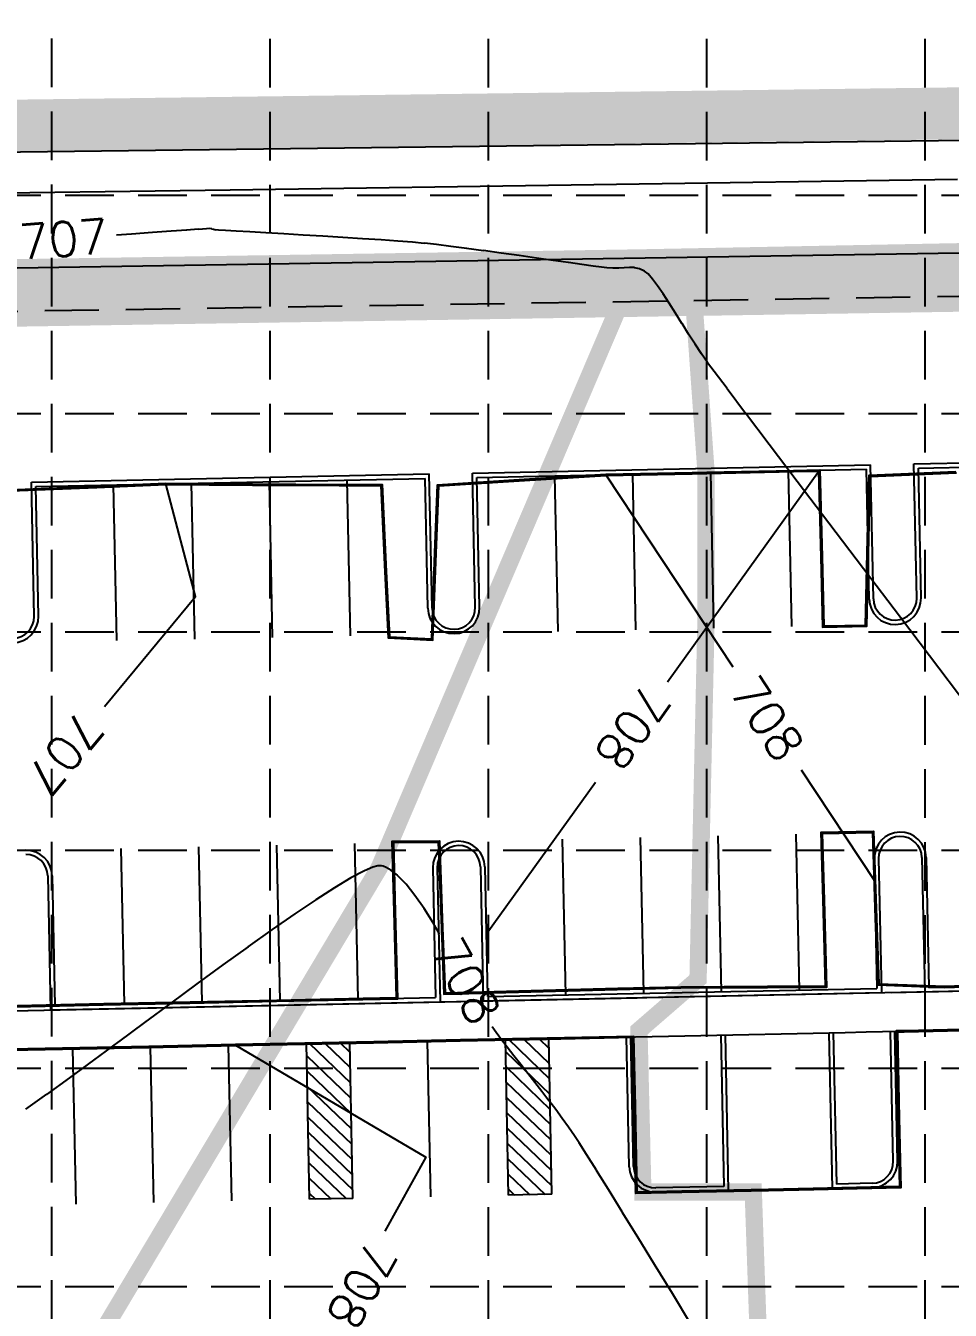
# Model space of a CAD drawing. Extents: x 5513 to 6525, y 3862 to 5479.
# Drawn here: x 5965.6 to 6072.4, y 4995.7 to 5144.1 of the extents above; entities that cross this region are included whole.
import ezdxf

# ---------------------------------------------------------------- set-up
doc = ezdxf.new("R2010")
doc.units = 0
doc.header["$LTSCALE"] = 50
doc.header["$MEASUREMENT"] = 0
for name, pattern in [('DAREA', [0.45, 0.35, -0.1]), ('DASH', [0.375, 0.25, -0.125]), ('HIDDEN', [0.375, 0.25, -0.125]), ('HIDDEN2', [0.1875, 0.125, -0.0625])]:
    doc.linetypes.add(name, pattern=pattern)
for name, color, linetype in [('C-DRNA-E', 11, 'DAREA'), ('C-PKNG-BACK-N', 7, 'Continuous'), ('C-PKNG-FACE-N', 4, 'Continuous'), ('C-PKNG-STRP-N', 7, 'Continuous'), ('C-TOPO-MINR-N', 7, 'Continuous'), ('C-WTRC-EDGE', 4, 'HIDDEN2'), ('CONT-MNR', 14, 'Continuous'), ('GRID', 254, 'HIDDEN'), ('l-walk-n', 6, 'Continuous'), ('LIMITS OF DISTURBANCE', 1, 'DASH'), ('SILT FENCE', 200, 'Continuous'), ('V-ESMT-UTIL-N', 2, 'HIDDEN2'), ('v-pave-back-e', 6, 'Continuous'), ('v-prop-line', 3, 'Continuous'), ('v-topo-bndy', 140, 'Continuous'), ('V-TOPO-BNDY-2', 7, 'Continuous')]:
    doc.layers.add(name, color=color, linetype=linetype)
for name, color, linetype, plot in [('C-TOPO-TINN--SUB-FACE', 6, 'Continuous', False), ('C-TOPO-TINN-CURB', 5, 'Continuous', False), ('C-TOPO-TINN-PVMT', 4, 'Continuous', False), ('C-TOPO-TINN-SUBG', 3, 'Continuous', False)]:
    doc.layers.add(name, color=color, linetype=linetype, plot=plot)
doc.styles.add('L100', font='simplex', dxfattribs={"height": 5})
doc.styles.add('L80', font='simplex', dxfattribs={"height": 4})

msp = doc.modelspace()

# ---------------------------------------------------------------- hatches: boundary and pattern name
at = {"layer": 'C-PKNG-STRP-N'}
h = msp.add_hatch(dxfattribs=at)
h.set_pattern_fill('ANSI31', scale=10, angle=-88.8124, style=0)
h.set_pattern_definition([(316.18761, (5464.8333, 3690.0903), (-0.865374, -0.9020132), [])])
h.paths.add_polyline_path([(5998.39, 5008.52), (6003.39, 5008.63), (6003.02, 5026.62), (5998.02, 5026.52)])
h = msp.add_hatch(dxfattribs=at)
h.set_pattern_fill('ANSI31', scale=10, angle=-88.8124, style=0)
h.set_pattern_definition([(316.18761, (5487.8283, 3690.567), (-0.865374, -0.9020132), [])])
h.paths.add_polyline_path([(6021.38, 5009), (6026.38, 5009.1), (6026.01, 5027.1), (6021.01, 5027)])

# ---------------------------------------------------------------- linework, layer by layer
at = {"layer": 'C-DRNA-E', "color": 7, "const_width": 2, "flags": 128}
msp.add_lwpolyline([(5728.77, 4476.01), (6423.84, 4489.8), (6414.53, 5124.61), (6036.52, 5117.29), (6006.42, 5046.81), (5930.42, 4919.4)], dxfattribs=at)
at = {"layer": 'C-DRNA-E', "color": 7, "const_width": 2, "elevation": -7.22, "flags": 128}
msp.add_lwpolyline([(5564.72, 4472.75), (5728.77, 4476.01), (5798.88, 4738.76), (5913.71, 4826.38), (5930.42, 4919.4), (6006.42, 5046.81), (6036.52, 5117.29), (5564.72, 5109.83)], dxfattribs=at)
at = {"layer": 'C-PKNG-BACK-N', "color": 7}
for p, q in [((6068.2, 5093.49), (6105.21, 5094.26)), ((6017.21, 5092.43), (6063.2, 5093.38)), ((6063.52, 5077.89), (6063.2, 5093.38)), ((6068.52, 5077.99), (6068.2, 5093.49)), ((5966.24, 5091.37), (6012.21, 5092.33)), ((5966.56, 5075.88), (5966.24, 5091.37)), ((6012.53, 5076.83), (6012.21, 5092.33)), ((6017.53, 5076.93), (6017.21, 5092.43)), ((6013.13, 5046.84), (6013.45, 5031.34)), ((6018.13, 5046.94), (6018.45, 5031.44)), ((6064.12, 5047.89), (6064.44, 5032.4)), ((6069.12, 5048), (6069.44, 5032.5)), ((5968.14, 5045.9), (5968.46, 5030.41)), ((6018.45, 5031.44), (6064.44, 5032.4)), ((6069.44, 5032.5), (6106.42, 5033.27)), ((5968.46, 5030.41), (6013.45, 5031.34)), ((6045.88, 5027.51), (6046.24, 5010.01)), ((6058.88, 5027.78), (6059.24, 5010.28)), ((6065.81, 5012.92), (6065.5, 5027.92)), ((6035.82, 5012.3), (6035.51, 5027.3)), ((6046.24, 5010.01), (6038.37, 5009.85)), ((6063.37, 5010.37), (6059.24, 5010.28))]:
    msp.add_line(p, q, dxfattribs=at)
for centre, start, end in [((6066.02, 5077.94), 181.1876, 271.1876), ((6066.02, 5077.94), 271.1876, 1.1876), ((6015.03, 5076.88), 181.1876, 271.1876), ((6015.03, 5076.88), 271.1876, 1.1876), ((5964.06, 5075.83), 271.1876, 1.1876), ((6066.62, 5047.95), 91.1876, 181.1876), ((6066.62, 5047.95), 1.1876, 91.1876), ((5965.64, 5045.85), 1.1876, 91.1876), ((6015.63, 5046.89), 91.1876, 181.1876), ((6015.63, 5046.89), 1.1876, 91.1876), ((6063.31, 5012.87), 271.1876, 1.1876), ((6038.32, 5012.35), 181.1876, 271.1876)]:
    msp.add_arc(centre, 2.5, start, end, dxfattribs=at)
at = {"layer": 'C-PKNG-FACE-N', "color": 7}
for p, q in [((6017.72, 5091.94), (6062.71, 5092.87)), ((6063.02, 5077.88), (6062.71, 5092.87)), ((6068.71, 5093), (6104.72, 5093.74)), ((6069.02, 5078), (6068.71, 5093)), ((5966.75, 5090.88), (6011.72, 5091.82)), ((6012.03, 5076.82), (6011.72, 5091.82)), ((6018.03, 5076.94), (6017.72, 5091.94)), ((5967.06, 5075.89), (5966.75, 5090.88)), ((6066.08, 5074.94), (6066.08, 5074.94)), ((6015.1, 5073.88), (6015.1, 5073.88)), ((6015.57, 5049.89), (6015.57, 5049.89)), ((6066.56, 5050.94), (6066.56, 5050.94)), ((6012.63, 5046.83), (6012.94, 5031.83)), ((6018.63, 5046.95), (6018.94, 5031.95)), ((6063.62, 5047.88), (6063.93, 5032.88)), ((6069.62, 5048.01), (6069.93, 5033.01)), ((5968.64, 5045.91), (5968.95, 5030.91)), ((6069.93, 5033.01), (6105.91, 5033.76)), ((5968.95, 5030.92), (6012.94, 5031.83)), ((6018.94, 5031.95), (6063.93, 5032.89)), ((6046.38, 5027.52), (6046.75, 5009.53)), ((6058.38, 5027.77), (6058.75, 5009.77)), ((6066.31, 5012.93), (6066, 5027.93)), ((6035.32, 5012.29), (6035.01, 5027.29)), ((6046.75, 5009.53), (6038.38, 5009.35)), ((6063.38, 5009.87), (6058.75, 5009.77))]:
    msp.add_line(p, q, dxfattribs=at)
for centre, start, end in [((6066.02, 5077.94), 181.1876, 271.1876), ((6066.02, 5077.94), 271.1876, 1.1876), ((6015.03, 5076.88), 181.1876, 271.1876), ((6015.03, 5076.88), 271.1876, 1.1876), ((5964.06, 5075.83), 271.1876, 1.1876), ((6015.63, 5046.89), 91.1876, 181.1876), ((6015.63, 5046.89), 1.1876, 91.1876), ((6066.62, 5047.95), 91.1876, 181.1876), ((6066.62, 5047.95), 1.1876, 91.1876), ((5965.64, 5045.85), 1.1876, 91.1876), ((6063.31, 5012.87), 271.1876, 1.1876), ((6038.32, 5012.35), 181.1876, 271.1876)]:
    msp.add_arc(centre, 3, start, end, dxfattribs=at)
at = {"layer": 'C-PKNG-STRP-N', "color": 7}
for p, q in [((6054.09, 5074.69), (6053.71, 5092.69)), ((5985.12, 5073.26), (5984.74, 5091.26)), ((5994.11, 5073.45), (5993.74, 5091.44)), ((6003.11, 5073.63), (6002.74, 5091.63)), ((6027.09, 5074.13), (6026.72, 5092.13)), ((6036.09, 5074.32), (6035.72, 5092.31)), ((6045.09, 5074.5), (6044.72, 5092.5)), ((5976.12, 5073.08), (5975.74, 5091.07)), ((6003.57, 5049.63), (6003.94, 5031.63)), ((6027.57, 5050.14), (6027.94, 5032.14)), ((6036.57, 5050.32), (6036.94, 5032.33)), ((6045.56, 5050.51), (6045.94, 5032.51)), ((6054.56, 5050.7), (6054.93, 5032.7)), ((5976.58, 5049.07), (5976.95, 5031.07)), ((5985.57, 5049.26), (5985.95, 5031.26)), ((5994.57, 5049.44), (5994.95, 5031.45)), ((5971.4, 5007.96), (5971.02, 5025.96)), ((5980.39, 5008.15), (5980.02, 5026.15)), ((5989.39, 5008.34), (5989.02, 5026.33)), ((5998.39, 5008.52), (5998.02, 5026.52)), ((6003.39, 5008.63), (6003.02, 5026.62)), ((6012.39, 5008.81), (6012.01, 5026.81)), ((6021.38, 5009), (6021.01, 5027)), ((6026.38, 5009.1), (6026.01, 5027.1)), ((6003.39, 5008.63), (5998.39, 5008.52)), ((6026.38, 5009.1), (6021.38, 5009))]:
    msp.add_line(p, q, dxfattribs=at)
at = {"layer": 'C-TOPO-MINR-N', "color": 7}
for points, elevation in [([(6039.75, 5068.33), (6057.29, 5092.76)], 708), ([(5974.69, 5065.48), (5985.21, 5078.17), (5981.79, 5091.2)], 707), ([(6032.59, 5092.25), (6047.29, 5070.05)], 708), ([(6055.17, 5058.13), (6063.67, 5045.29)], 708), ([(6018.79, 5039.15), (6031.41, 5056.73)], 708), ([(5989.83, 5026.35), (6011.81, 5013.39), (6007.07, 5004.84)], 708)]:
    msp.add_lwpolyline(points, dxfattribs=dict(at, elevation=elevation))
at = {"layer": 'C-TOPO-TINN--SUB-FACE', "color": 7}
for points in [[(5963.81, 5090.42, 707), (5973.8, 5090.82, 707.28), (5981.79, 5091.15, 707.5), (5991.79, 5091.09, 707.62), (6001.79, 5091.03, 707.74), (6006.65, 5091, 707.8), (6007.14, 5081.01, 707.63), (6007.51, 5073.42, 707.5), (6012.59, 5073.19, 707.5), (6012.96, 5083.18, 707.89), (6013.25, 5091, 708.2), (6023.23, 5091.62, 708.35), (6032.6, 5092.2, 708.5), (6042.59, 5092.41, 708.67), (6044.29, 5092.44, 708.7), (6054.29, 5092.65, 708.55), (6057.24, 5092.71, 708.5), (6057.5, 5082.71, 708.39), (6057.7, 5074.68, 708.3), (6062.71, 5074.78, 708.3), (6062.94, 5084.78, 708.36), (6063.11, 5092.1, 708.4), (6073.1, 5092.51, 708.15)], [(5964.6, 5030.88, 707.7), (5974.6, 5031.08, 707.85), (5984.6, 5031.29, 708), (5994.59, 5031.5, 708.15), (6004.59, 5031.71, 708.3), (6008.49, 5031.79, 708.36), (6008.22, 5041.78, 708.16), (6007.99, 5049.87, 708), (6013.33, 5049.89, 708), (6013.7, 5039.9, 708.28), (6013.98, 5032.33, 708.5), (6023.98, 5032.59, 708.57), (6033.98, 5032.85, 708.65), (6041.27, 5033.04, 708.7), (6051.27, 5033.1, 708.64), (6058.03, 5033.14, 708.6), (6057.75, 5043.14, 708.54), (6057.53, 5050.9, 708.5), (6063.5, 5051.01, 708.5), (6063.84, 5041.01, 708.56), (6064.11, 5033.38, 708.6), (6071.77, 5033.1, 708.5), (6081.77, 5033.43, 708.28)], [(6077.07, 5028.11, 708.64), (6067.07, 5027.9, 708.79), (6066.25, 5027.88, 708.8), (6066.45, 5017.89, 708.69), (6066.62, 5009.89, 708.6), (6056.62, 5009.68, 708.8), (6051.38, 5009.57, 708.9), (6041.38, 5009.35, 708.81), (6036.14, 5009.23, 708.76), (6035.93, 5019.23, 708.89), (6035.77, 5027.25, 709), (6025.77, 5027.04, 708.89), (6015.77, 5026.84, 708.78), (6005.77, 5026.63, 708.67), (5995.78, 5026.42, 708.56), (5989.83, 5026.3, 708.5), (5979.83, 5026.09, 708.37), (5969.83, 5025.88, 708.25), (5959.83, 5025.68, 708.12)]]:
    msp.add_polyline3d(points, dxfattribs=at)
at = {"layer": 'C-TOPO-TINN-CURB', "color": 7}
for points in [[(5963.71, 5090.51, 707), (5973.75, 5090.92, 707.28), (5981.79, 5091.25, 707.5), (5991.79, 5091.19, 707.62), (6001.79, 5091.13, 707.74), (6006.75, 5091.1, 707.8), (6007.24, 5081.06, 707.63), (6007.61, 5073.52, 707.5), (6012.49, 5073.29, 707.5), (6012.86, 5083.24, 707.89), (6013.15, 5091.09, 708.2), (6023.18, 5091.72, 708.35), (6032.59, 5092.3, 708.5), (6042.59, 5092.51, 708.67), (6044.29, 5092.54, 708.7), (6054.28, 5092.75, 708.55), (6057.34, 5092.81, 708.5), (6057.59, 5082.77, 708.39), (6057.8, 5074.78, 708.3), (6062.61, 5074.88, 708.3), (6062.84, 5084.83, 708.36), (6063.01, 5092.19, 708.4), (6073.05, 5092.61, 708.15)], [(5964.5, 5030.78, 707.7), (5974.55, 5030.98, 707.85), (5984.55, 5031.19, 708), (5994.55, 5031.4, 708.15), (6004.54, 5031.61, 708.3), (6008.59, 5031.69, 708.36), (6008.32, 5041.74, 708.16), (6008.1, 5049.77, 708), (6013.24, 5049.79, 708), (6013.61, 5039.85, 708.28), (6013.89, 5032.23, 708.5), (6023.93, 5032.49, 708.57), (6033.93, 5032.75, 708.65), (6041.27, 5032.94, 708.7), (6051.27, 5033, 708.64), (6058.14, 5033.04, 708.6), (6057.85, 5043.09, 708.54), (6057.63, 5050.8, 708.5), (6063.4, 5050.91, 708.5), (6063.74, 5040.96, 708.56), (6064.01, 5033.29, 708.6), (6071.77, 5033, 708.5), (6081.77, 5033.33, 708.28)], [(6077.07, 5028.21, 708.64), (6067.07, 5028, 708.79), (6066.14, 5027.98, 708.8), (6066.35, 5017.93, 708.69), (6066.52, 5009.99, 708.6), (6056.57, 5009.78, 708.8), (6051.38, 5009.67, 708.9), (6041.38, 5009.45, 708.81), (6036.24, 5009.33, 708.76), (6036.03, 5019.28, 708.89), (6035.86, 5027.35, 709), (6025.82, 5027.15, 708.89), (6015.82, 5026.94, 708.78), (6005.82, 5026.73, 708.67), (5995.82, 5026.52, 708.57), (5989.82, 5026.4, 708.5), (5979.83, 5026.19, 708.37), (5969.83, 5025.98, 708.25), (5959.83, 5025.78, 708.12)]]:
    msp.add_polyline3d(points, dxfattribs=at)
at = {"layer": 'C-TOPO-TINN-PVMT', "color": 7}
for points in [[(5963.76, 5090.46, 706.5), (5973.75, 5090.87, 706.78), (5981.79, 5091.2, 707), (5991.79, 5091.14, 707.12), (6001.79, 5091.08, 707.24), (6006.7, 5091.05, 707.3), (6007.19, 5081.06, 707.13), (6007.56, 5073.47, 707), (6012.54, 5073.24, 707), (6012.91, 5083.23, 707.39), (6013.2, 5091.05, 707.7), (6023.18, 5091.67, 707.85), (6032.59, 5092.25, 708), (6042.59, 5092.46, 708.17), (6044.29, 5092.49, 708.2), (6054.28, 5092.7, 708.05), (6057.29, 5092.76, 708), (6057.54, 5082.76, 707.89), (6057.75, 5074.73, 707.8), (6062.66, 5074.83, 707.8), (6062.89, 5084.83, 707.86), (6063.06, 5092.15, 707.9), (6073.05, 5092.56, 707.65)], [(5964.55, 5030.83, 707.2), (5974.55, 5031.03, 707.35), (5984.55, 5031.24, 707.5), (5994.55, 5031.45, 707.65), (6004.54, 5031.66, 707.8), (6008.54, 5031.74, 707.86), (6008.27, 5041.73, 707.66), (6008.05, 5049.82, 707.5), (6013.29, 5049.84, 707.5), (6013.66, 5039.85, 707.78), (6013.94, 5032.28, 708), (6023.93, 5032.54, 708.07), (6033.93, 5032.8, 708.15), (6041.27, 5032.99, 708.2), (6051.27, 5033.05, 708.14), (6058.08, 5033.09, 708.1), (6057.8, 5043.09, 708.04), (6057.58, 5050.85, 708), (6063.45, 5050.96, 708), (6063.79, 5040.96, 708.06), (6064.06, 5033.34, 708.1), (6071.77, 5033.05, 708), (6081.77, 5033.38, 707.78)], [(6077.07, 5028.16, 708.14), (6067.07, 5027.95, 708.29), (6066.19, 5027.93, 708.3), (6066.4, 5017.93, 708.19), (6066.57, 5009.94, 708.1), (6056.57, 5009.73, 708.3), (6051.38, 5009.62, 708.4), (6041.38, 5009.4, 708.31), (6036.19, 5009.28, 708.26), (6035.98, 5019.28, 708.39), (6035.82, 5027.3, 708.5), (6025.82, 5027.1, 708.39), (6015.82, 5026.89, 708.28), (6005.82, 5026.68, 708.17), (5995.82, 5026.47, 708.07), (5989.83, 5026.35, 708), (5979.83, 5026.14, 707.87), (5969.83, 5025.93, 707.75), (5959.83, 5025.73, 707.62)]]:
    msp.add_polyline3d(points, dxfattribs=at)
at = {"layer": 'C-TOPO-TINN-SUBG', "color": 7}
for points in [[(5963.86, 5090.37, 706), (5973.81, 5090.77, 706.28), (5981.79, 5091.1, 706.5), (5991.79, 5091.04, 706.62), (6001.79, 5090.98, 706.74), (6006.6, 5090.95, 706.8), (6007.09, 5081.01, 706.63), (6007.46, 5073.38, 706.5), (6012.64, 5073.14, 706.5), (6013.01, 5083.18, 706.89), (6013.3, 5090.95, 707.2), (6023.23, 5091.57, 707.35), (6032.6, 5092.15, 707.5), (6042.59, 5092.36, 707.67), (6044.29, 5092.39, 707.7), (6054.29, 5092.6, 707.55), (6057.19, 5092.66, 707.5), (6057.45, 5082.71, 707.39), (6057.65, 5074.63, 707.3), (6062.76, 5074.73, 707.3), (6062.99, 5084.78, 707.36), (6063.15, 5092.05, 707.4), (6073.1, 5092.46, 707.15)], [(5964.65, 5030.93, 706.7), (5974.6, 5031.13, 706.85), (5984.6, 5031.34, 707), (5994.59, 5031.55, 707.15), (6004.59, 5031.76, 707.3), (6008.44, 5031.84, 707.36), (6008.17, 5041.78, 707.16), (6007.94, 5049.92, 707), (6013.38, 5049.94, 707), (6013.75, 5039.9, 707.28), (6014.03, 5032.38, 707.5), (6023.98, 5032.64, 707.57), (6033.98, 5032.9, 707.65), (6041.27, 5033.09, 707.7), (6051.27, 5033.15, 707.64), (6057.98, 5033.19, 707.6), (6057.7, 5043.14, 707.54), (6057.48, 5050.94, 707.5), (6063.54, 5051.06, 707.5), (6063.89, 5041.02, 707.56), (6064.16, 5033.43, 707.6), (6071.77, 5033.15, 707.5), (6081.77, 5033.48, 707.28)], [(6077.07, 5028.06, 707.64), (6067.08, 5027.85, 707.79), (6066.3, 5027.83, 707.8), (6066.5, 5017.89, 707.69), (6066.67, 5009.84, 707.6), (6056.62, 5009.63, 707.8), (6051.38, 5009.52, 707.9), (6041.38, 5009.3, 707.81), (6036.09, 5009.18, 707.76), (6035.88, 5019.23, 707.89), (6035.72, 5027.2, 708), (6025.77, 5026.99, 707.89), (6015.77, 5026.79, 707.78), (6005.77, 5026.58, 707.67), (5995.78, 5026.37, 707.56), (5989.83, 5026.25, 707.5), (5979.83, 5026.04, 707.37), (5969.83, 5025.83, 707.25), (5959.83, 5025.63, 707.12)]]:
    msp.add_polyline3d(points, dxfattribs=at)
at = {"layer": 'C-WTRC-EDGE', "color": 7, "const_width": 2}
for points in [[(6192.68, 5121.11), (6042.46, 5116.72)], [(6042.46, 5116.72), (5863, 5114.54), (5867.94, 5072.16), (5865.28, 5045.93), (5868.36, 4775)], [(6052.19, 4935.77), (6049.64, 5009.37), (6036.88, 5009.37), (6036.43, 5028.04), (6043.26, 5033.96), (6044.17, 5074.96), (6044.17, 5092.73), (6042.46, 5116.72)]]:
    msp.add_lwpolyline(points, dxfattribs=at)
at = {"layer": 'CONT-MNR', "color": 42}
for points, elevation in [([(5977.83, 5120.05), (5976.08, 5119.92)], 707), ([(5980.25, 5120.22), (5977.83, 5120.05)], 707), ([(5982.39, 5120.37), (5980.25, 5120.22)], 707), ([(5987.29, 5120.58), (5987.07, 5120.63)], 707), ([(5987.54, 5120.52), (5987.29, 5120.58)], 707), ([(5989.9, 5120.39), (5988.67, 5120.45)], 707), ([(6002.24, 5119.66), (5999.93, 5119.8)], 707), ([(6013.05, 5118.83), (6011.64, 5118.98)], 707), ([(6014.7, 5118.63), (6013.05, 5118.83)], 707), ([(6018.49, 5118.13), (6016.53, 5118.39)], 707), ([(6024.59, 5117.28), (6022.58, 5117.57)], 707), ([(6028.27, 5116.75), (6026.51, 5117.01)], 707), ([(6037.08, 5115.78), (6036.5, 5116.04)], 707), ([(6037.5, 5115.44), (6037.08, 5115.78)], 707), ([(6039.24, 5113.13), (6038.59, 5114.07)], 707), ([(6039.93, 5112.07), (6039.24, 5113.13)], 707), ([(6042.92, 5107.32), (6042.16, 5108.5)], 707), ([(6045.12, 5104.17), (6044.36, 5105.19)], 707), ([(6046.61, 5102.19), (6045.12, 5104.17)], 707), ([(6051.49, 5095.73), (6048.76, 5099.34)], 707), ([(6062.37, 5081.37), (6058.37, 5086.64)], 707), ([(6007.23, 5046.88), (6006.87, 5047.01)], 708), ([(6001.26, 5044.53), (5999.09, 5043.13)], 708), ([(6010.56, 5043.62), (6009.54, 5044.92)], 708), ([(5999.09, 5043.13), (5996.67, 5041.5)], 708), ([(6013.44, 5039.13), (6012.65, 5040.46)], 708), ([(5991.27, 5037.7), (5988.36, 5035.6)], 708), ([(5988.36, 5035.6), (5985.37, 5033.41)], 708), ([(5985.37, 5033.41), (5982.35, 5031.18)], 708), ([(5973.42, 5024.59), (5970.63, 5022.55)], 708), ([(6023.59, 5023.05), (6022.77, 5024.09)], 708), ([(6024.41, 5022.01), (6023.59, 5023.05)], 708), ([(5970.63, 5022.55), (5968.01, 5020.65)], 708), ([(6026.82, 5018.89), (6026.04, 5019.92)], 708), ([(6027.58, 5017.86), (6026.82, 5018.89)], 708), ([(6028.3, 5016.85), (6027.58, 5017.86)], 708), ([(6028.98, 5015.87), (6028.3, 5016.85)], 708), ([(6036.3, 5004.15), (6034.51, 5007.05)], 708), ([(6038.24, 5000.99), (6036.3, 5004.15)], 708)]:
    msp.add_lwpolyline(points, dxfattribs=dict(at, elevation=elevation))
at = {"layer": 'CONT-MNR', "color": 42, "extrusion": (0.070125, -0.997538, 0), "elevation": -4688.25}
msp.add_lwpolyline([(6328.53, 707), (6326.73, 707)], dxfattribs=at)
at = {"layer": 'CONT-MNR', "color": 42, "extrusion": (0.068712, -0.997637, 0), "elevation": -4697.22}
msp.add_lwpolyline([(6323.26, 707), (6321.88, 707)], dxfattribs=at)
at = {"layer": 'CONT-MNR', "color": 42, "extrusion": (0.065661, -0.997842, 0), "elevation": -4716.52}
msp.add_lwpolyline([(6309.78, 707), (6308.87, 707)], dxfattribs=at)
at = {"layer": 'CONT-MNR', "color": 42, "extrusion": (0.052461, -0.998623, 0), "elevation": -4799.55}
msp.add_lwpolyline([(6247.21, 707), (6246.86, 707)], dxfattribs=at)
at = {"layer": 'CONT-MNR', "color": 42, "extrusion": (-0.151993, -0.988381, 0), "elevation": -5971.14}
msp.add_lwpolyline([(5139.21, 707), (5138.95, 707)], dxfattribs=at)
at = {"layer": 'CONT-MNR', "color": 42, "extrusion": (-0.067145, -0.997743, 0), "elevation": -5511}
msp.add_lwpolyline([(5630.53, 707), (5630.21, 707)], dxfattribs=at)
at = {"layer": 'CONT-MNR', "color": 42, "extrusion": (-0.058124, -0.998309, 0), "elevation": -5459.89}
msp.add_lwpolyline([(5680.92, 707), (5680.11, 707)], dxfattribs=at)
at = {"layer": 'CONT-MNR', "color": 42, "extrusion": (-0.056305, -0.998414, 0), "elevation": -5449.52}
msp.add_lwpolyline([(5693.68, 707), (5692.1, 707)], dxfattribs=at)
at = {"layer": 'CONT-MNR', "color": 42, "extrusion": (-0.056623, -0.998396, 0), "elevation": -5451.34}
msp.add_lwpolyline([(5693.8, 707), (5691.94, 707)], dxfattribs=at)
at = {"layer": 'CONT-MNR', "color": 42, "extrusion": (-0.057303, -0.998357, 0), "elevation": -5455.21}
msp.add_lwpolyline([(5692.16, 707), (5690.09, 707)], dxfattribs=at)
at = {"layer": 'CONT-MNR', "color": 42, "extrusion": (-0.058301, -0.998299, 0), "elevation": -5460.9}
msp.add_lwpolyline([(5688.93, 707), (5686.7, 707)], dxfattribs=at)
at = {"layer": 'CONT-MNR', "color": 42, "extrusion": (-0.059645, -0.99822, 0), "elevation": -5468.55}
msp.add_lwpolyline([(5683.88, 707), (5681.58, 707)], dxfattribs=at)
at = {"layer": 'CONT-MNR', "color": 42, "extrusion": (-0.063762, -0.997965, 0), "elevation": -5491.96}
msp.add_lwpolyline([(5665.86, 707), (5663.59, 707)], dxfattribs=at)
at = {"layer": 'CONT-MNR', "color": 42, "extrusion": (-0.066952, -0.997756, 0), "elevation": -5510.04}
msp.add_lwpolyline([(5650.41, 707), (5648.27, 707)], dxfattribs=at)
at = {"layer": 'CONT-MNR', "color": 42, "extrusion": (-0.071473, -0.997443, 0), "elevation": -5535.6}
msp.add_lwpolyline([(5627.33, 707), (5625.38, 707)], dxfattribs=at)
at = {"layer": 'CONT-MNR', "color": 42, "extrusion": (-0.078311, -0.996929, 0), "elevation": -5574.05}
msp.add_lwpolyline([(5590.93, 707), (5589.24, 707)], dxfattribs=at)
at = {"layer": 'CONT-MNR', "color": 42, "extrusion": (-0.089773, -0.995962, 0), "elevation": -5637.99}
msp.add_lwpolyline([(5527.82, 707), (5526.45, 707)], dxfattribs=at)
at = {"layer": 'CONT-MNR', "color": 42, "extrusion": (-0.126957, -0.991908, 0), "elevation": -5840.82}
msp.add_lwpolyline([(5318.03, 707), (5316.18, 707)], dxfattribs=at)
at = {"layer": 'CONT-MNR', "color": 42, "extrusion": (-0.135844, -0.99073, 0), "elevation": -5888.27}
msp.add_lwpolyline([(5269.49, 707), (5267.43, 707)], dxfattribs=at)
at = {"layer": 'CONT-MNR', "color": 42, "extrusion": (-0.138486, -0.990364, 0), "elevation": -5902.3}
msp.add_lwpolyline([(5255.84, 707), (5253.76, 707)], dxfattribs=at)
at = {"layer": 'CONT-MNR', "color": 42, "extrusion": (-0.141492, -0.989939, 0), "elevation": -5918.23}
msp.add_lwpolyline([(5241.86, 707), (5239.92, 707)], dxfattribs=at)
at = {"layer": 'CONT-MNR', "color": 42, "extrusion": (-0.141629, -0.98992, 0), "elevation": -5918.95}
msp.add_lwpolyline([(5244.4, 707), (5242.83, 707)], dxfattribs=at)
at = {"layer": 'CONT-MNR', "color": 42, "extrusion": (-0.140019, -0.990149, 0), "elevation": -5910.42}
msp.add_lwpolyline([(5255.33, 707), (5254.02, 707)], dxfattribs=at)
at = {"layer": 'CONT-MNR', "color": 42, "extrusion": (-0.135851, -0.990729, 0), "elevation": -5888.25}
msp.add_lwpolyline([(5281.15, 707), (5280.16, 707)], dxfattribs=at)
at = {"layer": 'CONT-MNR', "color": 42, "extrusion": (-0.123916, -0.992293, 0), "elevation": -5824.25}
msp.add_lwpolyline([(5352.25, 707), (5351.64, 707)], dxfattribs=at)
at = {"layer": 'CONT-MNR', "color": 42, "extrusion": (-0.051567, -0.99867, 0), "elevation": -5420.42}
msp.add_lwpolyline([(5761.58, 707), (5760.87, 707)], dxfattribs=at)
at = {"layer": 'CONT-MNR', "color": 42, "extrusion": (0.035134, -0.999383, 0), "elevation": -4900.96}
msp.add_lwpolyline([(6210.13, 707), (6209.46, 707)], dxfattribs=at)
at = {"layer": 'CONT-MNR', "color": 42, "extrusion": (0.071265, -0.997457, 0), "elevation": -4673.09}
msp.add_lwpolyline([(6384, 707), (6383.36, 707)], dxfattribs=at)
at = {"layer": 'CONT-MNR', "color": 42, "extrusion": (0.045713, -0.998955, 0), "elevation": -4834.95}
msp.add_lwpolyline([(6262.91, 707), (6262.3, 707)], dxfattribs=at)
at = {"layer": 'CONT-MNR', "color": 42, "extrusion": (-0.049352, -0.998781, 0), "elevation": -5407.82}
msp.add_lwpolyline([(5776.08, 707), (5775.49, 707)], dxfattribs=at)
at = {"layer": 'CONT-MNR', "color": 42, "extrusion": (-0.210489, -0.977596, 0), "elevation": -6272.04}
msp.add_lwpolyline([(4824.39, 707), (4823.8, 707)], dxfattribs=at)
at = {"layer": 'CONT-MNR', "color": 42, "extrusion": (0.753602, 0.657331, 0), "elevation": 7912.41}
msp.add_lwpolyline([(-114.41, 707), (-113.63, 707)], dxfattribs=at)
at = {"layer": 'CONT-MNR', "color": 42, "extrusion": (0.801647, 0.597797, 0), "elevation": 7898}
msp.add_lwpolyline([(489.83, 707), (490.8, 707)], dxfattribs=at)
at = {"layer": 'CONT-MNR', "color": 42, "extrusion": (0.845487, 0.533997, 0), "elevation": 7836.51}
msp.add_lwpolyline([(1095.52, 707), (1096.88, 707)], dxfattribs=at)
at = {"layer": 'CONT-MNR', "color": 42, "extrusion": (0.84815, 0.529756, 0), "elevation": 7830.92}
msp.add_lwpolyline([(1133.34, 707), (1134.75, 707)], dxfattribs=at)
at = {"layer": 'CONT-MNR', "color": 42, "extrusion": (0.847404, 0.530949, 0), "elevation": 7832.51}
msp.add_lwpolyline([(1120.88, 707), (1122.31, 707)], dxfattribs=at)
at = {"layer": 'CONT-MNR', "color": 42, "extrusion": (0.835027, 0.550209, 0), "elevation": 7856.09}
msp.add_lwpolyline([(938.55, 707), (939.88, 707)], dxfattribs=at)
at = {"layer": 'CONT-MNR', "color": 42, "extrusion": (0.820969, 0.570973, 0), "elevation": 7877.16}
msp.add_lwpolyline([(740.04, 707), (741.27, 707)], dxfattribs=at)
at = {"layer": 'CONT-MNR', "color": 42, "extrusion": (0.798139, 0.602473, 0), "elevation": 7899.96}
msp.add_lwpolyline([(425.76, 707), (429.33, 707)], dxfattribs=at)
at = {"layer": 'CONT-MNR', "color": 42, "extrusion": (0.797232, 0.603672, 0), "elevation": 7900.59}
msp.add_lwpolyline([(404.01, 707), (409.36, 707)], dxfattribs=at)
at = {"layer": 'CONT-MNR', "color": 42, "extrusion": (0.797021, 0.603952, 0), "elevation": 7900.73}
msp.add_lwpolyline([(395.19, 707), (401.24, 707)], dxfattribs=at)
at = {"layer": 'CONT-MNR', "color": 42, "extrusion": (0.796784, 0.604265, 0), "elevation": 7900.89}
msp.add_lwpolyline([(378.42, 707), (385.47, 707)], dxfattribs=at)
at = {"layer": 'CONT-MNR', "color": 42, "extrusion": (0.79672, 0.604348, 0), "elevation": 7900.93}
msp.add_lwpolyline([(370.24, 707), (377.59, 707)], dxfattribs=at)
at = {"layer": 'CONT-MNR', "color": 42, "extrusion": (0.796682, 0.604398, 0), "elevation": 7900.95}
msp.add_lwpolyline([(362.2, 707), (369.74, 707)], dxfattribs=at)
at = {"layer": 'CONT-MNR', "color": 42, "extrusion": (0.383193, -0.923668, 0), "elevation": -2360.31}
msp.add_lwpolyline([(7481.21, 708), (7480.14, 708)], dxfattribs=at)
at = {"layer": 'CONT-MNR', "color": 42, "extrusion": (0.254885, -0.966971, 0), "elevation": -3349.43}
msp.add_lwpolyline([(7094.31, 708), (7093.72, 708)], dxfattribs=at)
at = {"layer": 'CONT-MNR', "color": 42, "extrusion": (0.074377, -0.99723, 0), "elevation": -4586.33}
msp.add_lwpolyline([(6365.33, 708), (6365.03, 708)], dxfattribs=at)
at = {"layer": 'CONT-MNR', "color": 42, "extrusion": (-0.10745, -0.99421, 0), "elevation": -5663.25}
msp.add_lwpolyline([(5429.62, 708), (5429.5, 708)], dxfattribs=at)
at = {"layer": 'CONT-MNR', "color": 42, "extrusion": (-0.229073, -0.973409, 0), "elevation": -6288.82}
msp.add_lwpolyline([(4691.01, 708), (4690.84, 708)], dxfattribs=at)
at = {"layer": 'CONT-MNR', "color": 42, "extrusion": (-0.490603, -0.871383, 0), "elevation": -7344.93}
msp.add_lwpolyline([(2759.22, 708), (2758.59, 708)], dxfattribs=at)
at = {"layer": 'CONT-MNR', "color": 42, "extrusion": (0.512466, -0.858707, 0), "elevation": -1256.33}
msp.add_lwpolyline([(7740.68, 708), (7738.48, 708)], dxfattribs=at)
at = {"layer": 'CONT-MNR', "color": 42, "extrusion": (0.464668, -0.885485, 0), "elevation": -1678.38}
msp.add_lwpolyline([(7662.02, 708), (7660.26, 708)], dxfattribs=at)
at = {"layer": 'CONT-MNR', "color": 42, "extrusion": (0.623872, 0.781526, 0), "elevation": 7692.11}
msp.add_lwpolyline([(-1547.8, 708), (-1546.82, 708)], dxfattribs=at)
at = {"layer": 'CONT-MNR', "color": 42, "extrusion": (0.722992, 0.690857, 0), "elevation": 7830.16}
msp.add_lwpolyline([(-504.29, 708), (-502.86, 708)], dxfattribs=at)
at = {"layer": 'CONT-MNR', "color": 42, "extrusion": (0.821741, 0.569861, 0), "elevation": 7813.29}
msp.add_lwpolyline([(717.54, 708), (719.37, 708)], dxfattribs=at)
at = {"layer": 'CONT-MNR', "color": 42, "extrusion": (0.57113, -0.82086, 0), "elevation": -713.49}
msp.add_lwpolyline([(7801.78, 708), (7798.59, 708)], dxfattribs=at)
at = {"layer": 'CONT-MNR', "color": 42, "extrusion": (0.844904, 0.534918, 0), "elevation": 7776.35}
msp.add_lwpolyline([(1042.43, 708), (1044.39, 708)], dxfattribs=at)
at = {"layer": 'CONT-MNR', "color": 42, "extrusion": (-0.579823, 0.814742, 0), "elevation": 630.55}
msp.add_lwpolyline([(-7805.73, 708), (-7802.31, 708)], dxfattribs=at)
at = {"layer": 'CONT-MNR', "color": 42, "extrusion": (0.594321, -0.804228, 0), "elevation": -490.78}
msp.add_lwpolyline([(7801.31, 708), (7797.54, 708)], dxfattribs=at)
at = {"layer": 'CONT-MNR', "color": 42, "extrusion": (0.594467, -0.80412, 0), "elevation": -489.37}
msp.add_lwpolyline([(7797.63, 708), (7793.91, 708)], dxfattribs=at)
at = {"layer": 'CONT-MNR', "color": 42, "extrusion": (0.834274, 0.55135, 0), "elevation": 7794.34}
msp.add_lwpolyline([(875.82, 708), (876.25, 708)], dxfattribs=at)
at = {"layer": 'CONT-MNR', "color": 42, "extrusion": (0.805924, 0.592019, 0), "elevation": 7828.17}
msp.add_lwpolyline([(487.25, 708), (488.45, 708)], dxfattribs=at)
at = {"layer": 'CONT-MNR', "color": 42, "extrusion": (-0.593319, 0.804967, 0), "elevation": 500.49}
msp.add_lwpolyline([(-7793.21, 708), (-7789.59, 708)], dxfattribs=at)
at = {"layer": 'CONT-MNR', "color": 42, "extrusion": (0.797634, 0.603142, 0), "elevation": 7834.17}
msp.add_lwpolyline([(377.37, 708), (378.62, 708)], dxfattribs=at)
at = {"layer": 'CONT-MNR', "color": 42, "extrusion": (0.791644, 0.610983, 0), "elevation": 7837.51}
msp.add_lwpolyline([(298.78, 708), (300.05, 708)], dxfattribs=at)
at = {"layer": 'CONT-MNR', "color": 42, "extrusion": (0.78773, 0.616021, 0), "elevation": 7839.26}
msp.add_lwpolyline([(247.47, 708), (248.77, 708)], dxfattribs=at)
at = {"layer": 'CONT-MNR', "color": 42, "extrusion": (0.787223, 0.616668, 0), "elevation": 7839.47}
msp.add_lwpolyline([(237.05, 708), (238.38, 708)], dxfattribs=at)
at = {"layer": 'CONT-MNR', "color": 42, "extrusion": (0.579305, -0.815111, 0), "elevation": -635.1}
msp.add_lwpolyline([(7773.07, 708), (7770.1, 708)], dxfattribs=at)
at = {"layer": 'CONT-MNR', "color": 42, "extrusion": (0.790675, 0.612236, 0), "elevation": 7838.01}
msp.add_lwpolyline([(279.77, 708), (281.09, 708)], dxfattribs=at)
at = {"layer": 'CONT-MNR', "color": 42, "extrusion": (0.838555, 0.544817, 0), "elevation": 7788.36}
msp.add_lwpolyline([(920.39, 708), (921.39, 708)], dxfattribs=at)
at = {"layer": 'CONT-MNR', "color": 42, "extrusion": (0.844224, 0.53599, 0), "elevation": 7778.28}
msp.add_lwpolyline([(1000.45, 708), (1002.05, 708)], dxfattribs=at)
at = {"layer": 'CONT-MNR', "color": 42, "extrusion": (0.846901, 0.531751, 0), "elevation": 7773.16}
msp.add_lwpolyline([(1037.3, 708), (1039.44, 708)], dxfattribs=at)
at = {"layer": 'CONT-MNR', "color": 42, "extrusion": (0.848648, 0.528958, 0), "elevation": 7769.7}
msp.add_lwpolyline([(1060.27, 708), (1062.89, 708)], dxfattribs=at)
at = {"layer": 'CONT-MNR', "color": 42, "extrusion": (0.850015, 0.526758, 0), "elevation": 7766.93}
msp.add_lwpolyline([(1077.35, 708), (1080.39, 708)], dxfattribs=at)
at = {"layer": 'CONT-MNR', "color": 42, "extrusion": (0.853518, 0.521063, 0), "elevation": 7759.58}
msp.add_lwpolyline([(1118.19, 708), (1122.14, 708)], dxfattribs=at)
at = {"layer": 'CONT-MNR', "color": 42, "extrusion": (0.85473, 0.519073, 0), "elevation": 7756.95}
msp.add_lwpolyline([(1132.14, 708), (1136.27, 708)], dxfattribs=at)
at = {"layer": 'GRID', "color": 253, "linetype": 'HIDDEN', "ltscale": 0.45}
for p, q in [((5968.59, 3989.51), (5968.59, 5452.43)), ((5993.82, 3989.5), (5993.82, 5452.43)), ((6019.04, 3989.5), (6019.04, 5452.43)), ((6044.26, 3989.5), (6044.26, 5452.43)), ((6069.48, 3989.49), (6069.48, 5452.43)), ((5539.82, 5124.55), (6498.25, 5124.55)), ((5539.82, 5099.33), (6498.25, 5099.33)), ((5539.82, 5074.11), (6498.25, 5074.11)), ((5539.82, 5048.88), (6498.25, 5048.88)), ((5539.82, 5023.66), (6498.25, 5023.66)), ((5539.82, 4998.44), (6498.25, 4998.44))]:
    msp.add_line(p, q, dxfattribs=at)
at = {"layer": 'l-walk-n', "color": 7}
for p, q in [((5914.07, 5029.28), (6158.02, 5034.34)), ((6065.6, 5032.42), (6162.58, 5034.43)), ((5909.31, 5029.18), (6036.22, 5031.81)), ((6062.7, 5027.86), (6162.67, 5029.93)), ((5909.4, 5024.68), (6041.75, 5027.43)), ((6041.75, 5027.43), (6060.24, 5027.81)), ((6060.24, 5027.81), (6062.7, 5027.86))]:
    msp.add_line(p, q, dxfattribs=at)
at = {"layer": 'LIMITS OF DISTURBANCE', "const_width": 6}
msp.add_lwpolyline([(5572.94, 5127.47), (5544.79, 5069.15), (5566.76, 5054.06), (5603.83, 5054.74), (5603.83, 5018.38), (5855.58, 5025.04), (5860.92, 4528.11), (5834.73, 4513.84), (5868.47, 4470.16), (6224.01, 4479.15), (6251.13, 4517.26), (6223.92, 4532.51), (6207.07, 5065.3), (6308.13, 5070.35), (6318.95, 5080.45), (6280.74, 5136.71)], close=True, dxfattribs=at)
at = {"layer": 'SILT FENCE', "const_width": 6}
msp.add_lwpolyline([(5556.64, 5067.34), (5578.12, 5106.23), (6283.83, 5117.41), (6304.7, 5081.28)], dxfattribs=at)
at = {"layer": 'V-ESMT-UTIL-N', "color": 7}
msp.add_line((5564.72, 5104.83), (6080.39, 5112.98), dxfattribs=at)
at = {"layer": 'v-pave-back-e', "color": 7}
msp.add_lwpolyline([(5865.22, 5121.51), (5867.96, 5121.79), (5870.49, 5122.48), (5872.38, 5123.05), (5875.19, 5123.45), (5919.79, 5124.25), (5989.21, 5125.17), (6073.24, 5126.41)], dxfattribs=at)
at = {"layer": 'v-prop-line', "color": 7}
for p in [(5564.72, 5109.83), (5863, 5114.54)]:
    msp.add_line(p, (6080.31, 5117.98), dxfattribs=at)
at = {"layer": 'v-topo-bndy', "color": 7}
msp.add_polyline3d([(5865.22, 5121.51, 705.56), (5867.96, 5121.79, 705.62), (5870.49, 5122.48, 705.66), (5872.38, 5123.05, 705.68), (5875.19, 5123.45, 705.73), (5919.79, 5124.25, 706.42), (5989.21, 5125.17, 706.84), (6073.24, 5126.41, 706.16)], dxfattribs=at)
at = {"layer": 'V-TOPO-BNDY-2', "color": 7}
msp.add_lwpolyline([(5564.72, 5123.27), (5858.88, 5128.23), (6404.85, 5134.98), (6431.54, 5128.63), (6436.62, 4932.96), (6444.15, 4884.39), (6428.99, 4879.6), (6431.54, 4789.4), (6451.87, 4786.85), (6431.54, 4755.09), (6434.08, 4507.78), (6470.93, 4498.89), (6474.75, 4488.72), (6453.14, 4474.75)], dxfattribs=at)

# ---------------------------------------------------------------- texts
at = {"layer": 'C-TOPO-MINR-N', "color": 7, "char_height": 4, "attachment_point": 5, "style": 'L100'}
for s, insert, rotation in [('{708}', (6051.23, 5064.09, 708), 303.4961), ('{708}', (6035.72, 5063.05, 708), 234.3177), ('{707}', (5970.07, 5060.05, 707), 230.3447), ('{708}', (6004.44, 4998.57, 708), 241.0064)]:
    msp.add_mtext(s, dxfattribs=dict(at, insert=insert, rotation=rotation))
at = {"layer": 'CONT-MNR', "color": 42, "char_height": 4, "width": 15.0476, "attachment_point": 1, "style": 'L80'}
for s, insert, rotation in [('\\Fsimplex.shx;\\W1.0000000000;\\T1.0000000000;\\o\\l707', (5964.68, 5121.09, 707), 4.1849), ('\\Fsimplex.shx;\\W1.0000000000;\\T1.0000000000;\\o\\l708', (6015.73, 5039.24, 708), 298.5688)]:
    msp.add_mtext(s, dxfattribs=dict(at, insert=insert, rotation=rotation))

doc.saveas('drawing.dxf')
